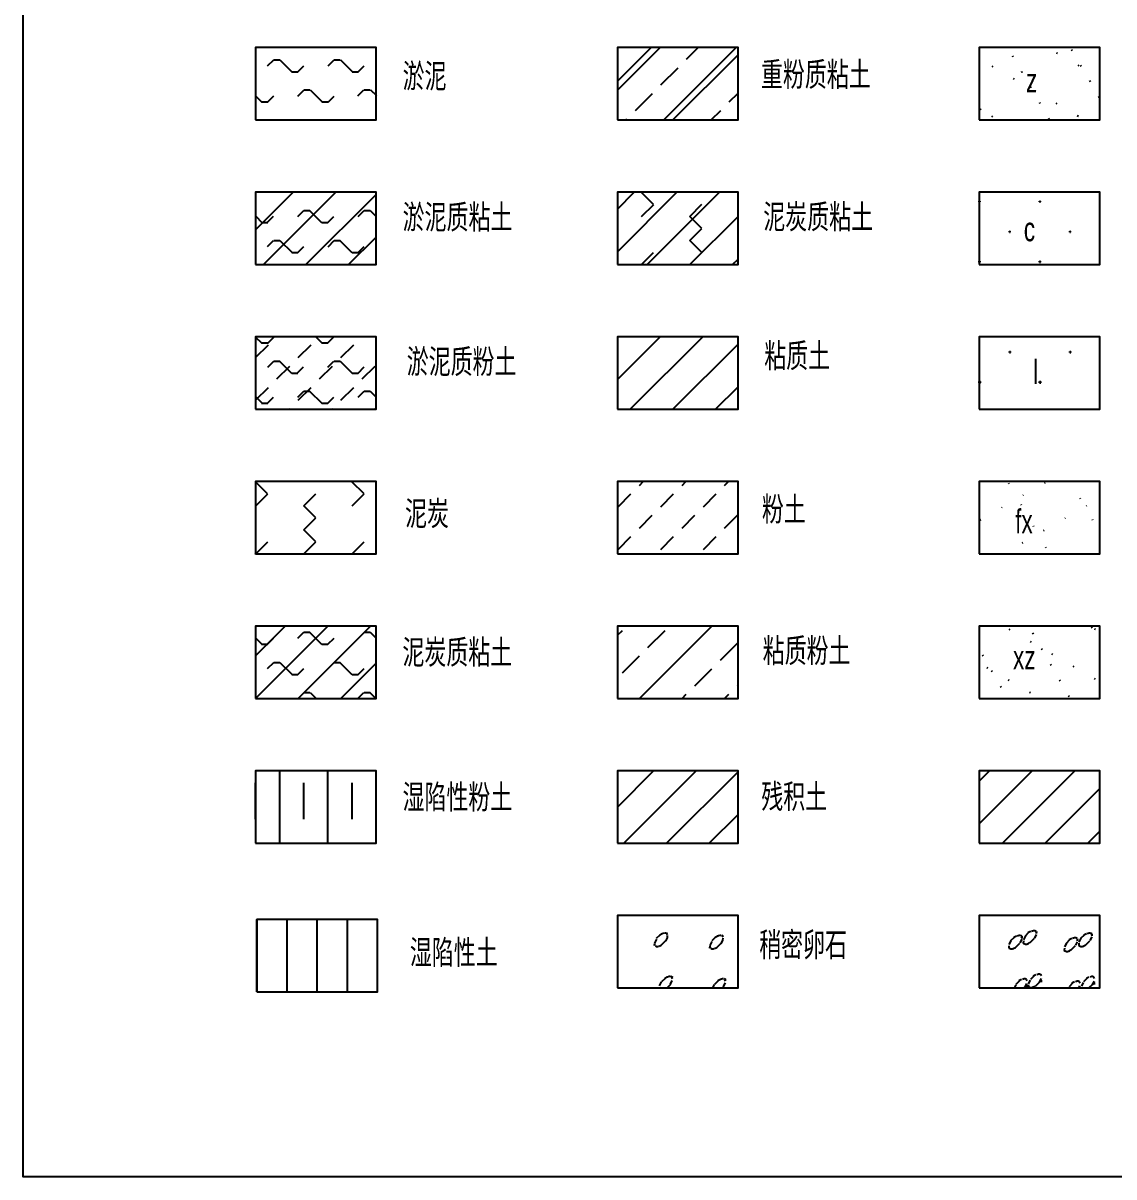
# Model space of a CAD drawing. Extents: x 0 to 0.361, y 0 to 0.383.
# Drawn here: x 0 to 0.1809, y 0 to 0.1914 of the extents above; entities that cross this region are included whole.
import ezdxf

# ---------------------------------------------------------------- set-up
doc = ezdxf.new("R2010")
doc.units = 0
doc.header["$MEASUREMENT"] = 0
doc.layers.get('0').update_dxf_attribs({"linetype": 'CONTINUOUS'})
doc.styles.add('LZ_FONTS_FS', font='hxm.ttf', dxfattribs={"width": 0.7})
pattern_1 = [(330, (0.0385515, 0.079361), (0.0036177, 0.00626604), [0.0002, -0.003896]), (300, (0.0385515, 0.079361), (0.00979423, 0.0010359), [0.0002, -0.002789])]
pattern_2 = [(45, (0.0385515, 0.079361), (-0.00353553, 0.00353553), []), (45, (0.0355515, 0.079361), (-0.00499924, 0.00499924), [0.00141, -0.00566]), (0, (0.0365515, 0.080361), (0.005, 0.005), [0.001, -0.009]), (315, (0.0375515, 0.080361), (0.01, -2e-08), [0.00282843, -0.00424264]), (0, (0.0395515, 0.078361), (0.005, 0.005), [0.001, -0.009]), (45, (0.0405515, 0.078361), (-0.005, 0.005), [0.0014142, -0.00565685])]

msp = doc.modelspace()

# ---------------------------------------------------------------- hatches: boundary and pattern name
h = msp.add_hatch()
h.set_pattern_fill('GKYN', color=256, scale=0.001, style=0, pattern_type=2)
h.set_pattern_definition([(45, (0.0355515, 0.079361), (-0.00499924, 0.00499924), [0.00141, -0.00566]), (0, (0.0365515, 0.080361), (0.005, 0.005), [0.001, -0.009]), (315, (0.0375515, 0.080361), (0.01, -2e-08), [0.00282843, -0.00424264]), (0, (0.0395515, 0.078361), (0.005, 0.005), [0.001, -0.009]), (45, (0.0405515, 0.078361), (-0.005, 0.005), [0.0014142, -0.00565685])])
h.paths.add_polyline_path([(0.05855, 0.18736), (0.03855, 0.18736), (0.03855, 0.17536), (0.05855, 0.17536)])
h = msp.add_hatch()
h.set_pattern_fill('GKZFZNT', color=256, scale=0.001, style=0, pattern_type=2)
h.set_pattern_definition([(45, (0.038552, 0.079361), (-0.0070711, 0.0070711), []), (45, (0.046373, 0.079361), (-0.0070711, 0.0070711), [0.004, -0.002]), (45, (0.040052, 0.079361), (-0.0070711, 0.0070711), [])])
h.paths.add_polyline_path([(0.11855, 0.18736), (0.09855, 0.18736), (0.09855, 0.17536), (0.11855, 0.17536)])
h = msp.add_hatch()
h.set_pattern_fill('GKXS', color=256, scale=0.001, style=0, pattern_type=2)
h.set_pattern_definition(pattern_1)
h.paths.add_polyline_path([(0.17855, 0.18736), (0.15855, 0.18736), (0.15855, 0.17536), (0.17855, 0.17536)])
h = msp.add_hatch()
h.set_pattern_fill('GKYNZNT', color=256, scale=0.001, style=0, pattern_type=2)
h.set_pattern_definition(pattern_2)
h.paths.add_polyline_path([(0.05855, 0.16336), (0.03855, 0.16336), (0.03855, 0.15136), (0.05855, 0.15136)])
h = msp.add_hatch()
h.set_pattern_fill('GKNTZNT', color=256, scale=0.001, style=0, pattern_type=2)
h.set_pattern_definition([(45, (0.0385515, 0.079361), (-0.00353553, 0.00353553), []), (45, (0.038552, 0.079361), (-0.008, 0.008), [0.0028284, -0.0084853]), (135, (0.040552, 0.081361), (-0.008, -0.008), [0.0028284, -0.0084853]), (45, (0.038552, 0.083361), (-0.008, 0.008), [0.0028284, -0.0084853]), (135, (0.040552, 0.085361), (-0.008, -0.008), [0.0028284, -0.0084853]), (45, (0.038552, 0.087361), (-0.008, 0.008), [0.0028284, -0.0084853])])
h.paths.add_polyline_path([(0.11855, 0.16336), (0.09855, 0.16336), (0.09855, 0.15136), (0.11855, 0.15136)])
h = msp.add_hatch()
h.set_pattern_fill('GKCS', color=256, scale=0.001, style=0, pattern_type=2)
h.set_pattern_definition([(90, (0.0385515, 0.081761), (-0.005, 0.005), [0.00015, -0.00985]), (0, (0.0385515, 0.081911), (0.005, 0.005), [0.00015, -0.00985]), (90, (0.0387015, 0.081761), (-0.005, 0.005), [0.00015, -0.00985]), (0, (0.0385515, 0.081761), (0.005, 0.005), [0.00015, -0.00985])])
h.paths.add_polyline_path([(0.17855, 0.16336), (0.15855, 0.16336), (0.15855, 0.15136), (0.17855, 0.15136)])
h = msp.add_hatch()
h.set_pattern_fill('GKYNZFT', color=256, scale=0.001, style=0, pattern_type=2)
h.set_pattern_definition([(45, (0.0385515, 0.079361), (-0.00353553, 0.00353553), [0.003, -0.002]), (45, (0.0355515, 0.079361), (-0.00499924, 0.00499924), [0.00141, -0.00566]), (0, (0.0365515, 0.080361), (0.005, 0.005), [0.001, -0.009]), (315, (0.0375515, 0.080361), (0.01, -2e-08), [0.0028284, -0.00424264]), (0, (0.0395515, 0.078361), (0.005, 0.005), [0.001, -0.009]), (45, (0.0405515, 0.078361), (-0.005, 0.005), [0.0014142, -0.00565685])])
h.paths.add_polyline_path([(0.05855, 0.13936), (0.03855, 0.13936), (0.03855, 0.12736), (0.05855, 0.12736)])
h = msp.add_hatch()
h.set_pattern_fill('GKNXT', color=256, scale=0.001, style=0, pattern_type=2)
h.set_pattern_definition([(45, (0.0385515, 0.079361), (-0.00353553, 0.00353553), [])])
h.paths.add_polyline_path([(0.11855, 0.13936), (0.09855, 0.13936), (0.09855, 0.12736), (0.11855, 0.12736)])
h = msp.add_hatch()
h.set_pattern_fill('GKLS', color=256, scale=0.001, style=0, pattern_type=2)
h.set_pattern_definition([(90, (0.0385515, 0.081761), (-0.005, 0.005), [0.0002, -0.0098]), (0, (0.0385515, 0.081961), (0.005, 0.005), [0.0002, -0.0098]), (90, (0.0387515, 0.081761), (-0.005, 0.005), [0.0002, -0.0098]), (0, (0.0385515, 0.081761), (0.005, 0.005), [0.0002, -0.0098])])
h.paths.add_polyline_path([(0.17855, 0.13936), (0.15855, 0.13936), (0.15855, 0.12736), (0.17855, 0.12736)])
h = msp.add_hatch()
h.set_pattern_fill('GKNT', color=256, scale=0.001, style=0, pattern_type=2)
h.set_pattern_definition([(45, (0.038552, 0.079361), (-0.008, 0.008), [0.0028284, -0.0084853]), (135, (0.040552, 0.081361), (-0.008, -0.008), [0.0028284, -0.0084853]), (45, (0.038552, 0.083361), (-0.008, 0.008), [0.0028284, -0.0084853]), (135, (0.040552, 0.085361), (-0.008, -0.008), [0.0028284, -0.0084853]), (45, (0.038552, 0.087361), (-0.008, 0.008), [0.0028284, -0.0084853])])
h.paths.add_polyline_path([(0.05855, 0.11536), (0.03855, 0.11536), (0.03855, 0.10336), (0.05855, 0.10336)])
h = msp.add_hatch()
h.set_pattern_fill('GKFT', color=256, scale=0.001, style=0, pattern_type=2)
h.set_pattern_definition([(45, (0.0385515, 0.079361), (-0.00353553, 0.00353553), [0.003, -0.002])])
h.paths.add_polyline_path([(0.11855, 0.11536), (0.09855, 0.11536), (0.09855, 0.10336), (0.11855, 0.10336)])
h = msp.add_hatch()
h.set_pattern_fill('GKFS', color=256, scale=0.001, style=0, pattern_type=2)
h.set_pattern_definition([(30, (0.0385515, 0.079361), (-0.0034373, 0.00595355), [0.0001, -0.004]), (300, (0.0385515, 0.079361), (0.00979423, 0.0010359), [0.0001, -0.003987])])
h.paths.add_polyline_path([(0.17855, 0.11536), (0.15855, 0.11536), (0.15855, 0.10336), (0.17855, 0.10336)])
h = msp.add_hatch()
h.set_pattern_fill('GKYNZNT', color=256, scale=0.001, style=0, pattern_type=2)
h.set_pattern_definition(pattern_2)
h.paths.add_polyline_path([(0.05855, 0.09136), (0.03855, 0.09136), (0.03855, 0.07936), (0.05855, 0.07936)])
h = msp.add_hatch()
h.set_pattern_fill('GKNZFT', color=256, scale=0.001, style=0, pattern_type=2)
h.set_pattern_definition([(45, (0.038552, 0.079361), (-0.0106066, 0.0106066), []), (45, (0.045623, 0.079361), (-0.0106066, 0.0106066), [0.004, -0.002]), (45, (0.052694, 0.079361), (-0.0106066, 0.0106066), [0.004, -0.002])])
h.paths.add_polyline_path([(0.11855, 0.09136), (0.09855, 0.09136), (0.09855, 0.07936), (0.11855, 0.07936)])
h = msp.add_hatch()
h.set_pattern_fill('GKXS', color=256, scale=0.001, style=0, pattern_type=2)
h.set_pattern_definition(pattern_1)
h.paths.add_polyline_path([(0.17855, 0.09136), (0.15855, 0.09136), (0.15855, 0.07936), (0.17855, 0.07936)])
h = msp.add_hatch()
h.set_pattern_fill('GKHTZFZN', color=256, scale=0.001, style=0, pattern_type=2)
h.set_pattern_definition([(90, (-0.2614485, -0.160639), (-0.008, 5e-19), []), (90, (-0.2574485, -0.160639), (-0.008, 5e-19), [0.006, -0.004])])
h.paths.add_polyline_path([(0.05855, 0.05536), (0.05855, 0.06736), (0.03855, 0.06736), (0.03855, 0.05536)])
h = msp.add_hatch()
h.set_pattern_fill('GKNXT', color=256, scale=0.001, style=0, pattern_type=2)
h.set_pattern_definition([(45, (-0.2014485, -0.040639), (-0.003535534, 0.003535534), [])])
h.paths.add_polyline_path([(0.09855, 0.06736), (0.09855, 0.05536), (0.11855, 0.05536), (0.11855, 0.06736)])
h = msp.add_hatch()
h.set_pattern_fill('GKNXT', color=256, scale=0.001, style=0, pattern_type=2)
h.set_pattern_definition([(45, (-0.1414485, -0.064639), (-0.003535534, 0.003535534), [])])
h.paths.add_polyline_path([(0.15855, 0.06736), (0.15855, 0.05536), (0.17855, 0.05536), (0.17855, 0.06736)])
h = msp.add_hatch()
h.set_pattern_fill('GKHTZNT', color=256, scale=0.001, style=0, pattern_type=2)
h.set_pattern_definition([(90, (-0.2612356, -0.161287), (-0.005, 0.005), [])])
h.paths.add_polyline_path([(0.03876, 0.04271), (0.03876, 0.03071), (0.05876, 0.03071), (0.05876, 0.04271)])
h = msp.add_hatch()
h.set_pattern_fill('GKSSLS', color=256, scale=0.001, style=0, pattern_type=2)
h.set_pattern_definition([(85.601, (0.0564396, 0.0921685), (1.3e-08, 0.019999994), [0.0003533, -0.260406]), (116.565, (0.056467, 0.092521), (7e-08, 0.02), [0.0002365, -0.0444846]), (153.435, (0.056361, 0.092732), (-0.02, -1e-07), [0.000242, -0.0444792]), (180, (0.056145, 0.09284), (-2e-18, -0.02), [0.0002163, -0.0197837]), (198.435, (0.055928, 0.0928404), (-0.02, -1e-08), [0.000342, -0.0629034]), (63.435, (0.056145, 0.0915785), (2e-08, 0.02), [0.0006596, -0.0440618]), (225, (0.055171, 0.092516), (-0.02, -4e-08), [0.000816, -0.0274684]), (264.289, (0.0542697, 0.09129), (-7.5e-08, 0.02), [0.0003623, -0.200614]), (296.565, (0.054234, 0.0909295), (1e-07, 0.02), [0.000242, -0.044479]), (333.435, (0.054342, 0.090713), (-0.02, -2e-07), [0.000242, -0.0444788]), (0.0008, (0.054558, 0.090605), (-3e-07, 0.02), [0.0002884, -0.0197116]), (18.4345, (0.0548466, 0.090605), (-0.02, -8e-09), [0.000228, -0.0630192]), (26.565, (0.055063, 0.090677), (-0.02, -1e-08), [0.000403, -0.0443186]), (243.435, (0.054594, 0.091939), (2e-11, 0.02), [0.0007256, -0.0439958]), (63.435, (0.047345, 0.0919785), (2e-08, 0.02), [0.0006596, -0.0440618]), (85.6011, (0.0476396, 0.0925685), (1.3e-08, 0.019999994), [0.0003533, -0.260406]), (116.565, (0.047667, 0.092921), (7e-08, 0.02), [0.0002365, -0.0444846]), (153.435, (0.047561, 0.093132), (-0.02, -1e-07), [0.000242, -0.0444792]), (180, (0.047345, 0.09324), (-2e-18, -0.02), [0.0002163, -0.0197837]), (198.435, (0.047128, 0.0932404), (-0.02, -1e-08), [0.000342, -0.0629034]), (206.565, (0.046804, 0.093132), (-0.02, 7e-08), [0.0004837, -0.0442374]), (26.565, (0.046263, 0.091077), (-0.02, -1e-08), [0.000403, -0.0443186]), (45, (0.046623, 0.091257), (-0.02, -1e-08), [0.0010198, -0.0272644]), (63.435, (0.050945, 0.0855785), (2e-08, 0.02), [0.0006596, -0.0440618]), (85.601, (0.0512396, 0.0861685), (1.3e-08, 0.019999994), [0.0003533, -0.260406]), (116.565, (0.051267, 0.086521), (7e-08, 0.02), [0.0002365, -0.0444846]), (153.435, (0.051161, 0.086732), (-0.02, -1e-07), [0.000242, -0.0444792]), (225, (0.049971, 0.086516), (-0.02, -4e-08), [0.000816, -0.0274684]), (243.435, (0.049394, 0.085939), (2e-11, 0.02), [0.0007256, -0.0439958]), (264.289, (0.0490697, 0.08529), (-7.5e-08, 0.02), [0.0003623, -0.200614]), (198.435, (0.050728, 0.0868404), (-0.02, -1e-08), [0.000342, -0.0629034]), (206.565, (0.050404, 0.086732), (-0.02, 7e-08), [0.0004837, -0.0442374]), (333.435, (0.049142, 0.084713), (-0.02, -2e-07), [0.000242, -0.0444788]), (0.0008, (0.049358, 0.084605), (-3e-07, 0.02), [0.0002884, -0.0197116]), (18.4345, (0.0496466, 0.084605), (-0.02, -8e-09), [0.000228, -0.0630192]), (26.565, (0.049863, 0.084677), (-0.02, -1e-08), [0.000403, -0.0443186]), (296.565, (0.049034, 0.0849295), (1e-07, 0.02), [0.000242, -0.044479]), (45, (0.050223, 0.084857), (-0.02, -1e-08), [0.0010198, -0.0272644]), (180, (0.050945, 0.08684), (-2e-18, -0.02), [0.0002163, -0.0197837]), (45, (0.055423, 0.090857), (-0.02, -1e-08), [0.0010198, -0.0272644]), (206.565, (0.055604, 0.092732), (-0.02, 7e-08), [0.0004837, -0.0442374]), (63.435, (0.055745, 0.0787785), (2e-08, 0.02), [0.0006596, -0.0440618]), (85.601, (0.0560396, 0.0793685), (1.3e-08, 0.019999994), [0.0003533, -0.260406]), (116.565, (0.056067, 0.079721), (7e-08, 0.02), [0.0002365, -0.0444846]), (153.435, (0.055961, 0.079932), (-0.02, -1e-07), [0.000242, -0.0444792]), (180, (0.055745, 0.08004), (-2e-18, -0.02), [0.0002163, -0.0197837]), (225, (0.054771, 0.079716), (-0.02, -4e-08), [0.000816, -0.0274684]), (243.435, (0.054194, 0.079139), (2e-11, 0.02), [0.0007256, -0.0439958]), (264.289, (0.0538697, 0.07849), (-7.5e-08, 0.02), [0.0003623, -0.200614]), (296.565, (0.053834, 0.0781295), (1e-07, 0.02), [0.000242, -0.044479]), (26.565, (0.054663, 0.077877), (-0.02, -1e-08), [0.000403, -0.0443186]), (206.565, (0.055204, 0.079932), (-0.02, 7e-08), [0.0004837, -0.0442374]), (0.0008, (0.054158, 0.077805), (-3e-07, 0.02), [0.0002884, -0.0197116]), (333.435, (0.053942, 0.077913), (-0.02, -2e-07), [0.000242, -0.0444788]), (18.4345, (0.0544466, 0.077805), (-0.02, -8e-09), [0.000228, -0.0630192]), (63.435, (0.046545, 0.0791785), (2e-08, 0.02), [0.0006596, -0.0440618]), (85.601, (0.0468396, 0.0797685), (1.3e-08, 0.019999994), [0.0003533, -0.260406]), (116.565, (0.046867, 0.080121), (7e-08, 0.02), [0.0002365, -0.0444846]), (153.435, (0.046761, 0.080332), (-0.02, -1e-07), [0.000242, -0.0444792]), (180, (0.046545, 0.08044), (-2e-18, -0.02), [0.0002163, -0.0197837]), (45, (0.055023, 0.078057), (-0.02, -1e-08), [0.0010198, -0.0272644]), (198.435, (0.055528, 0.0800404), (-0.02, -1e-08), [0.000342, -0.0629034]), (264.289, (0.0454697, 0.09169), (-7.5e-08, 0.019999998), [0.0003623, -0.200614]), (296.565, (0.045434, 0.0913295), (1e-07, 0.02), [0.000242, -0.044479]), (333.435, (0.045542, 0.091113), (-0.02, -2e-07), [0.000242, -0.0444788]), (0.0008, (0.045758, 0.091005), (-3e-07, 0.02), [0.0002884, -0.0197116]), (243.435, (0.045794, 0.092339), (2e-11, 0.02), [0.0007256, -0.0439958]), (26.565, (0.041463, 0.085077), (-0.02, -1e-08), [0.000403, -0.0443186]), (45, (0.041823, 0.085257), (-0.02, -1e-08), [0.0010198, -0.0272644]), (63.435, (0.042545, 0.0859785), (2e-08, 0.02), [0.0006596, -0.0440618]), (85.6011, (0.0428396, 0.0865685), (1.3e-08, 0.019999994), [0.0003533, -0.260406]), (116.565, (0.042867, 0.086921), (7e-08, 0.02), [0.0002365, -0.0444846]), (153.435, (0.042761, 0.087132), (-0.02, -1e-07), [0.000242, -0.0444792]), (180, (0.042545, 0.08724), (-2e-18, -0.02), [0.0002163, -0.0197837]), (198.435, (0.042328, 0.0872404), (-0.02, -1e-08), [0.000342, -0.0629034]), (206.565, (0.042004, 0.087132), (-0.02, 7e-08), [0.0004837, -0.0442374]), (243.435, (0.040994, 0.086339), (2e-11, 0.02), [0.0007256, -0.0439958]), (264.289, (0.0406697, 0.08569), (-7.5e-08, 0.019999998), [0.0003623, -0.200614]), (296.565, (0.040634, 0.0853295), (1e-07, 0.02), [0.000242, -0.044479]), (333.435, (0.040742, 0.085113), (-0.02, -2e-07), [0.000242, -0.0444788]), (0.0008, (0.040958, 0.085005), (-3e-07, 0.02), [0.0002884, -0.0197116]), (225, (0.041571, 0.086916), (-0.02, -4e-08), [0.000816, -0.0274684]), (18.4345, (0.0412466, 0.085005), (-0.02, -8e-09), [0.000228, -0.0630192]), (225, (0.045571, 0.080116), (-0.02, -4e-08), [0.000816, -0.0274684]), (243.435, (0.044994, 0.079539), (2e-11, 0.02), [0.0007256, -0.0439958]), (264.289, (0.0446697, 0.07889), (-7.5e-08, 0.02), [0.0003623, -0.200614]), (296.565, (0.044634, 0.0785295), (1e-07, 0.02), [0.000242, -0.044479]), (333.435, (0.044742, 0.078313), (-0.02, -2e-07), [0.000242, -0.0444788]), (0.0008, (0.044958, 0.078205), (-3e-07, 0.02), [0.0002884, -0.0197116]), (18.4345, (0.0452466, 0.078205), (-0.02, -8e-09), [0.000228, -0.0630192]), (26.565, (0.045463, 0.078277), (-0.02, -1e-08), [0.000403, -0.0443186]), (206.565, (0.046004, 0.080332), (-0.02, 7e-08), [0.0004837, -0.0442374]), (45, (0.045823, 0.078457), (-0.02, -1e-08), [0.0010198, -0.0272644]), (198.435, (0.046328, 0.0804404), (-0.02, -1e-08), [0.000342, -0.0629034]), (225, (0.046371, 0.092916), (-0.02, -4e-08), [0.000816, -0.0274684]), (18.4345, (0.0460466, 0.091005), (-0.02, -8e-09), [0.000228, -0.0630192])])
h.paths.add_polyline_path([(0.11855, 0.04336), (0.09855, 0.04336), (0.09855, 0.03136), (0.11855, 0.03136)])
h = msp.add_hatch()
h.set_pattern_fill('GKZMLS1', color=256, scale=0.001, style=0, pattern_type=2)
h.set_pattern_definition([(225, (0.056371, 0.092916), (-0.02, -4e-08), [0.0008158, -0.0274684]), (63.435, (0.057345, 0.0919785), (2e-08, 0.02), [0.0006596, -0.0440618]), (85.6011, (0.0576396, 0.0925685), (1.3e-08, 0.019999994), [0.0003533, -0.260406]), (116.565, (0.057667, 0.092921), (7e-08, 0.02), [0.0002365, -0.0444846]), (153.435, (0.057561, 0.093132), (-0.02, -1e-07), [0.0002419, -0.0444792]), (180, (0.057345, 0.09324), (-2e-18, -0.02), [0.0002163, -0.0197837]), (198.435, (0.057128, 0.0932404), (-0.02, -1e-08), [0.000342, -0.0629034]), (206.565, (0.056804, 0.093132), (-0.02, 7e-08), [0.0004837, -0.0442374]), (264.289, (0.0554697, 0.09169), (-7.5e-08, 0.019999998), [0.0003623, -0.200614]), (296.565, (0.055434, 0.0913295), (1e-07, 0.02), [0.0002419, -0.044479]), (333.435, (0.055542, 0.091113), (-0.02, -1.6e-07), [0.0002419, -0.0444788]), (0.0008, (0.055758, 0.091005), (-3e-07, 0.02), [0.0002884, -0.0197116]), (18.4345, (0.0560466, 0.091005), (-0.02, -8e-09), [0.000228, -0.0630192]), (26.565, (0.056263, 0.091077), (-0.02, -1e-08), [0.0004031, -0.0443186]), (243.435, (0.055794, 0.092339), (2e-11, 0.02), [0.0007256, -0.0439958]), (45, (0.056623, 0.091257), (-0.02, -1e-08), [0.0010198, -0.0272644]), (116.565, (0.055267, 0.092121), (7e-08, 0.02), [0.0002365, -0.0444846]), (153.435, (0.055161, 0.092332), (-0.02, -1e-07), [0.0002419, -0.0444792]), (180, (0.054945, 0.09244), (-2e-18, -0.02), [0.0002163, -0.0197837]), (198.435, (0.054728, 0.0924404), (-0.02, -1e-08), [0.000342, -0.0629034]), (206.565, (0.054404, 0.092332), (-0.02, 7e-08), [0.0004837, -0.0442374]), (333.435, (0.053142, 0.090313), (-0.02, -1.6e-07), [0.0002419, -0.0444788]), (0.0008, (0.053358, 0.090205), (-3e-07, 0.02), [0.0002884, -0.0197116]), (18.4345, (0.0536466, 0.090205), (-0.02, -8e-09), [0.000228, -0.0630192]), (26.565, (0.053863, 0.090277), (-0.02, -1e-08), [0.0004031, -0.0443186]), (45, (0.054223, 0.090457), (-0.02, -1e-08), [0.0010198, -0.0272644]), (63.435, (0.054945, 0.0911785), (2e-08, 0.02), [0.0006596, -0.0440618]), (264.289, (0.0530697, 0.09089), (-7.5e-08, 0.019999998), [0.0003623, -0.200614]), (243.435, (0.053394, 0.091539), (2e-11, 0.02), [0.0007256, -0.0439958]), (296.565, (0.053034, 0.0905295), (1e-07, 0.02), [0.0002419, -0.044479]), (225, (0.053971, 0.092116), (-0.02, -4e-08), [0.0008158, -0.0274684]), (85.6011, (0.0552396, 0.0917685), (1.3e-08, 0.019999994), [0.0003533, -0.260406]), (63.435, (0.048545, 0.0923785), (2e-08, 0.02), [0.0006596, -0.0440618]), (85.6011, (0.0488396, 0.0929685), (1.3e-08, 0.019999994), [0.0003533, -0.260406]), (116.565, (0.048867, 0.093321), (7e-08, 0.02), [0.0002365, -0.0444846]), (153.435, (0.048761, 0.093532), (-0.02, -1e-07), [0.0002419, -0.0444792]), (85.6011, (0.0464396, 0.0921685), (1.3e-08, 0.019999994), [0.0003533, -0.260406]), (116.565, (0.046467, 0.092521), (7e-08, 0.02), [0.0002365, -0.0444846]), (153.435, (0.046361, 0.092732), (-0.02, -1e-07), [0.0002419, -0.0444792]), (225, (0.047571, 0.093316), (-0.02, -4e-08), [0.0008158, -0.0274684]), (243.435, (0.046994, 0.092739), (2e-11, 0.02), [0.0007256, -0.0439958]), (198.435, (0.048328, 0.0936404), (-0.02, -1e-08), [0.000342, -0.0629034]), (206.565, (0.048004, 0.093532), (-0.02, 7e-08), [0.0004837, -0.0442374]), (180, (0.048545, 0.09364), (-2e-18, -0.02), [0.0002163, -0.0197837]), (296.565, (0.046634, 0.0917295), (1e-07, 0.02), [0.0002419, -0.044479]), (333.435, (0.046742, 0.091513), (-0.02, -1.6e-07), [0.0002419, -0.0444788]), (0.0008, (0.046958, 0.091405), (-3e-07, 0.02), [0.0002884, -0.0197116]), (18.4345, (0.0472466, 0.091405), (-0.02, -8e-09), [0.000228, -0.0630192]), (26.565, (0.047463, 0.091477), (-0.02, -1e-08), [0.0004031, -0.0443186]), (63.435, (0.046145, 0.0915785), (2e-08, 0.02), [0.0006596, -0.0440618]), (264.289, (0.0466697, 0.09209), (-7.5e-08, 0.019999998), [0.0003623, -0.200614]), (45, (0.047823, 0.091657), (-0.02, -1e-08), [0.0010198, -0.0272644]), (18.4345, (0.0508466, 0.085005), (-0.02, -8e-09), [0.000228, -0.0630192]), (26.565, (0.051063, 0.085077), (-0.02, -1e-08), [0.0004031, -0.0443186]), (45, (0.051423, 0.085257), (-0.02, -1e-08), [0.0010198, -0.0272644]), (63.435, (0.052145, 0.0859785), (2e-08, 0.02), [0.0006596, -0.0440618]), (85.6011, (0.0524396, 0.0865685), (1.3e-08, 0.019999994), [0.0003533, -0.260406]), (116.565, (0.052467, 0.086921), (7e-08, 0.02), [0.0002365, -0.0444846]), (153.435, (0.052361, 0.087132), (-0.02, -1e-07), [0.0002419, -0.0444792]), (180, (0.052145, 0.08724), (-2e-18, -0.02), [0.0002163, -0.0197837]), (198.435, (0.051928, 0.0872404), (-0.02, -1e-08), [0.000342, -0.0629034]), (206.565, (0.051604, 0.087132), (-0.02, 7e-08), [0.0004837, -0.0442374]), (243.435, (0.050594, 0.086339), (2e-11, 0.02), [0.0007256, -0.0439958]), (264.289, (0.0502697, 0.08569), (-7.5e-08, 0.019999998), [0.0003623, -0.200614]), (296.565, (0.050234, 0.0853295), (1e-07, 0.02), [0.0002419, -0.044479]), (333.435, (0.050342, 0.085113), (-0.02, -1.6e-07), [0.0002419, -0.0444788]), (63.435, (0.049745, 0.0851785), (2e-08, 0.02), [0.0006596, -0.0440618]), (85.6011, (0.0500396, 0.0857685), (1.3e-08, 0.019999994), [0.0003533, -0.260406]), (116.565, (0.050067, 0.086121), (7e-08, 0.02), [0.0002365, -0.0444846]), (153.435, (0.049961, 0.086332), (-0.02, -1e-07), [0.0002419, -0.0444792]), (180, (0.049745, 0.08644), (-2e-18, -0.02), [0.0002163, -0.0197837]), (198.435, (0.049528, 0.0864404), (-0.02, -1e-08), [0.000342, -0.0629034]), (206.565, (0.049204, 0.086332), (-0.02, 7e-08), [0.0004837, -0.0442374]), (243.435, (0.048194, 0.085539), (2e-11, 0.02), [0.0007256, -0.0439958]), (225, (0.048771, 0.086116), (-0.02, -4e-08), [0.0008158, -0.0274684]), (18.4345, (0.0484466, 0.084205), (-0.02, -8e-09), [0.000228, -0.0630192]), (26.565, (0.048663, 0.084277), (-0.02, -1e-08), [0.0004031, -0.0443186]), (296.565, (0.047834, 0.0845295), (1e-07, 0.02), [0.0002419, -0.044479]), (333.435, (0.047942, 0.084313), (-0.02, -1.6e-07), [0.0002419, -0.0444788]), (0.0008, (0.048158, 0.084205), (-3e-07, 0.02), [0.0002884, -0.0197116]), (264.289, (0.0478697, 0.08489), (-7.5e-08, 0.019999998), [0.0003623, -0.200614]), (45, (0.049023, 0.084457), (-0.02, -1e-08), [0.0010198, -0.0272644]), (225, (0.051171, 0.086916), (-0.02, -4e-08), [0.0008158, -0.0274684]), (0.0008, (0.050558, 0.085005), (-3e-07, 0.02), [0.0002884, -0.0197116]), (18.4345, (0.0556466, 0.078205), (-0.02, -8e-09), [0.000228, -0.0630192]), (26.565, (0.055863, 0.078277), (-0.02, -1e-08), [0.0004031, -0.0443186]), (45, (0.056223, 0.078457), (-0.02, -1e-08), [0.0010198, -0.0272644]), (63.435, (0.056945, 0.0791785), (2e-08, 0.02), [0.0006596, -0.0440618]), (85.6011, (0.0572396, 0.0797685), (1.3e-08, 0.019999994), [0.0003533, -0.260406]), (116.565, (0.057267, 0.080121), (7e-08, 0.02), [0.0002365, -0.0444846]), (153.435, (0.057161, 0.080332), (-0.02, -1e-07), [0.0002419, -0.0444792]), (180, (0.056945, 0.08044), (-2e-18, -0.02), [0.0002163, -0.0197837]), (198.435, (0.056728, 0.0804404), (-0.02, -1e-08), [0.000342, -0.0629034]), (206.565, (0.056404, 0.080332), (-0.02, 7e-08), [0.0004837, -0.0442374]), (243.435, (0.055394, 0.079539), (2e-11, 0.02), [0.0007256, -0.0439958]), (264.289, (0.0550697, 0.07889), (-7.5e-08, 0.019999998), [0.0003623, -0.200614]), (296.565, (0.055034, 0.0785295), (1e-07, 0.02), [0.0002419, -0.044479]), (333.435, (0.055142, 0.078313), (-0.02, -1.6e-07), [0.0002419, -0.0444788]), (63.435, (0.054545, 0.0783785), (2e-08, 0.02), [0.0006596, -0.0440618]), (85.6011, (0.0548396, 0.0789685), (1.3e-08, 0.019999994), [0.0003533, -0.260406]), (116.565, (0.054867, 0.079321), (7e-08, 0.02), [0.0002365, -0.0444846]), (153.435, (0.054761, 0.079532), (-0.02, -1e-07), [0.0002419, -0.0444792]), (180, (0.054545, 0.07964), (-2e-18, -0.02), [0.0002163, -0.0197837]), (198.435, (0.054328, 0.0796404), (-0.02, -1e-08), [0.000342, -0.0629034]), (206.565, (0.054004, 0.079532), (-0.02, 7e-08), [0.0004837, -0.0442374]), (243.435, (0.052994, 0.078739), (2e-11, 0.02), [0.0007256, -0.0439958]), (225, (0.053571, 0.079316), (-0.02, -4e-08), [0.0008158, -0.0274684]), (18.4345, (0.0532466, 0.077405), (-0.02, -8e-09), [0.000228, -0.0630192]), (26.565, (0.053463, 0.077477), (-0.02, -1e-08), [0.0004031, -0.0443186]), (296.565, (0.052634, 0.0777295), (1e-07, 0.02), [0.0002419, -0.044479]), (333.435, (0.052742, 0.077513), (-0.02, -1.6e-07), [0.0002419, -0.0444788]), (0.0008, (0.052958, 0.077405), (-3e-07, 0.02), [0.0002884, -0.0197116]), (264.289, (0.0526697, 0.07809), (-7.5e-08, 0.019999998), [0.0003623, -0.200614]), (45, (0.053823, 0.077657), (-0.02, -1e-08), [0.0010198, -0.0272644]), (225, (0.046771, 0.080516), (-0.02, -4e-08), [0.0008158, -0.0274684]), (0.0008, (0.046158, 0.078605), (-3e-07, 0.02), [0.0002884, -0.0197116]), (18.4345, (0.0464466, 0.078605), (-0.02, -8e-09), [0.000228, -0.0630192]), (26.565, (0.046663, 0.078677), (-0.02, -1e-08), [0.0004031, -0.0443186]), (45, (0.047023, 0.078857), (-0.02, -1e-08), [0.0010198, -0.0272644]), (63.435, (0.047745, 0.0795785), (2e-08, 0.02), [0.0006596, -0.0440618]), (85.6011, (0.0480396, 0.0801685), (1.3e-08, 0.019999994), [0.0003533, -0.260406]), (116.565, (0.048067, 0.080521), (7e-08, 0.02), [0.0002365, -0.0444846]), (153.435, (0.047961, 0.080732), (-0.02, -1e-07), [0.0002419, -0.0444792]), (180, (0.047745, 0.08084), (-2e-18, -0.02), [0.0002163, -0.0197837]), (198.435, (0.047528, 0.0808404), (-0.02, -1e-08), [0.000342, -0.0629034]), (206.565, (0.047204, 0.080732), (-0.02, 7e-08), [0.0004837, -0.0442374]), (225, (0.055971, 0.080116), (-0.02, -4e-08), [0.0008158, -0.0274684]), (0.0008, (0.055358, 0.078205), (-3e-07, 0.02), [0.0002884, -0.0197116]), (225, (0.045171, 0.092516), (-0.02, -4e-08), [0.0008158, -0.0274684]), (198.435, (0.045928, 0.0928404), (-0.02, -1e-08), [0.000342, -0.0629034]), (206.565, (0.045604, 0.092732), (-0.02, 7e-08), [0.0004837, -0.0442374]), (264.289, (0.0442697, 0.09129), (-7.5e-08, 0.019999998), [0.0003623, -0.200614]), (296.565, (0.044234, 0.0909295), (1e-07, 0.02), [0.0002419, -0.044479]), (333.435, (0.044342, 0.090713), (-0.02, -1.6e-07), [0.0002419, -0.0444788]), (0.0008, (0.044558, 0.090605), (-3e-07, 0.02), [0.0002884, -0.0197116]), (18.4345, (0.0448466, 0.090605), (-0.02, -8e-09), [0.000228, -0.0630192]), (26.565, (0.045063, 0.090677), (-0.02, -1e-08), [0.0004031, -0.0443186]), (243.435, (0.044594, 0.091939), (2e-11, 0.02), [0.0007256, -0.0439958]), (63.435, (0.043745, 0.0863785), (2e-08, 0.02), [0.0006596, -0.0440618]), (85.6011, (0.0440396, 0.0869685), (1.3e-08, 0.019999994), [0.0003533, -0.260406]), (116.565, (0.044067, 0.087321), (7e-08, 0.02), [0.0002365, -0.0444846]), (153.435, (0.043961, 0.087532), (-0.02, -1e-07), [0.0002419, -0.0444792]), (85.6011, (0.0416396, 0.0861685), (1.3e-08, 0.019999994), [0.0003533, -0.260406]), (116.565, (0.041667, 0.086521), (7e-08, 0.02), [0.0002365, -0.0444846]), (225, (0.042771, 0.087316), (-0.02, -4e-08), [0.0008158, -0.0274684]), (243.435, (0.042194, 0.086739), (2e-11, 0.02), [0.0007256, -0.0439958]), (264.289, (0.0418697, 0.08609), (-7.5e-08, 0.019999998), [0.0003623, -0.200614]), (296.565, (0.041834, 0.0857295), (1e-07, 0.02), [0.0002419, -0.044479]), (333.435, (0.041942, 0.085513), (-0.02, -1.6e-07), [0.0002419, -0.0444788]), (0.0008, (0.042158, 0.085405), (-3e-07, 0.02), [0.0002884, -0.0197116]), (18.4345, (0.0424466, 0.085405), (-0.02, -8e-09), [0.000228, -0.0630192]), (26.565, (0.042663, 0.085477), (-0.02, -1e-08), [0.0004031, -0.0443186]), (198.435, (0.043528, 0.0876404), (-0.02, -1e-08), [0.000342, -0.0629034]), (206.565, (0.043204, 0.087532), (-0.02, 7e-08), [0.0004837, -0.0442374]), (45, (0.043023, 0.085657), (-0.02, -1e-08), [0.0010198, -0.0272644]), (180, (0.043745, 0.08764), (-2e-18, -0.02), [0.0002163, -0.0197837]), (225, (0.040371, 0.086516), (-0.02, -4e-08), [0.0008158, -0.0274684]), (243.435, (0.039794, 0.085939), (2e-11, 0.02), [0.0007256, -0.0439958]), (264.289, (0.0394697, 0.08529), (-7.5e-08, 0.019999998), [0.0003623, -0.200614]), (180, (0.041345, 0.08684), (-2e-18, -0.02), [0.0002163, -0.0197837]), (198.435, (0.041128, 0.0868404), (-0.02, -1e-08), [0.000342, -0.0629034]), (206.565, (0.040804, 0.086732), (-0.02, 7e-08), [0.0004837, -0.0442374]), (333.435, (0.039542, 0.084713), (-0.02, -1.6e-07), [0.0002419, -0.0444788]), (0.0008, (0.039758, 0.084605), (-3e-07, 0.02), [0.0002884, -0.0197116]), (18.4345, (0.0400466, 0.084605), (-0.02, -8e-09), [0.000228, -0.0630192]), (26.565, (0.040263, 0.084677), (-0.02, -1e-08), [0.0004031, -0.0443186]), (296.565, (0.039434, 0.0849295), (1e-07, 0.02), [0.0002419, -0.044479]), (45, (0.040623, 0.084857), (-0.02, -1e-08), [0.0010198, -0.0272644]), (63.435, (0.041345, 0.0855785), (2e-08, 0.02), [0.0006596, -0.0440618]), (153.435, (0.041561, 0.086732), (-0.02, -1e-07), [0.0002419, -0.0444792]), (264.289, (0.0458697, 0.07929), (-7.5e-08, 0.019999998), [0.0003623, -0.200614]), (296.565, (0.045834, 0.0789295), (1e-07, 0.02), [0.0002419, -0.044479]), (225, (0.044371, 0.079716), (-0.02, -4e-08), [0.0008158, -0.0274684]), (26.565, (0.044263, 0.077877), (-0.02, -1e-08), [0.0004031, -0.0443186]), (45, (0.044623, 0.078057), (-0.02, -1e-08), [0.0010198, -0.0272644]), (63.435, (0.045345, 0.0787785), (2e-08, 0.02), [0.0006596, -0.0440618]), (85.6011, (0.0456396, 0.0793685), (1.3e-08, 0.019999994), [0.0003533, -0.260406]), (116.565, (0.045667, 0.079721), (7e-08, 0.02), [0.0002365, -0.0444846]), (153.435, (0.045561, 0.079932), (-0.02, -1e-07), [0.0002419, -0.0444792]), (180, (0.045345, 0.08004), (-2e-18, -0.02), [0.0002163, -0.0197837]), (198.435, (0.045128, 0.0800404), (-0.02, -1e-08), [0.000342, -0.0629034]), (206.565, (0.044804, 0.079932), (-0.02, 7e-08), [0.0004837, -0.0442374]), (264.289, (0.0434697, 0.07849), (-7.5e-08, 0.019999998), [0.0003623, -0.200614]), (296.565, (0.043434, 0.0781295), (1e-07, 0.02), [0.0002419, -0.044479]), (243.435, (0.043794, 0.079139), (2e-11, 0.02), [0.0007256, -0.0439958]), (0.0008, (0.043758, 0.077805), (-3e-07, 0.02), [0.0002884, -0.0197116]), (333.435, (0.043542, 0.077913), (-0.02, -1.6e-07), [0.0002419, -0.0444788]), (18.4345, (0.0440466, 0.077805), (-0.02, -8e-09), [0.000228, -0.0630192]), (45, (0.045423, 0.090857), (-0.02, -1e-08), [0.0010198, -0.0272644]), (180, (0.046145, 0.09284), (-2e-18, -0.02), [0.0002163, -0.0197837]), (243.435, (0.046194, 0.079939), (2e-11, 0.02), [0.0007256, -0.0439958]), (333.435, (0.045942, 0.078713), (-0.02, -1.6e-07), [0.0002419, -0.0444788])])
h.paths.add_polyline_path([(0.17855, 0.04336), (0.15855, 0.04336), (0.15855, 0.03136), (0.17855, 0.03136)])

# ---------------------------------------------------------------- linework, layer by layer
for points in [[(0, 0.38287), (0.36127, 0.38287), (0.36127, 0), (0, 0)], [(0.03855, 0.17536), (0.05855, 0.17536), (0.05855, 0.18736), (0.03855, 0.18736)], [(0.09855, 0.17536), (0.11855, 0.17536), (0.11855, 0.18736), (0.09855, 0.18736)], [(0.15855, 0.17536), (0.17855, 0.17536), (0.17855, 0.18736), (0.15855, 0.18736)], [(0.03855, 0.15136), (0.05855, 0.15136), (0.05855, 0.16336), (0.03855, 0.16336)], [(0.09855, 0.15136), (0.11855, 0.15136), (0.11855, 0.16336), (0.09855, 0.16336)], [(0.15855, 0.15136), (0.17855, 0.15136), (0.17855, 0.16336), (0.15855, 0.16336)], [(0.03855, 0.12736), (0.05855, 0.12736), (0.05855, 0.13936), (0.03855, 0.13936)], [(0.09855, 0.12736), (0.11855, 0.12736), (0.11855, 0.13936), (0.09855, 0.13936)], [(0.15855, 0.12736), (0.17855, 0.12736), (0.17855, 0.13936), (0.15855, 0.13936)], [(0.03855, 0.10336), (0.05855, 0.10336), (0.05855, 0.11536), (0.03855, 0.11536)], [(0.09855, 0.10336), (0.11855, 0.10336), (0.11855, 0.11536), (0.09855, 0.11536)], [(0.15855, 0.10336), (0.17855, 0.10336), (0.17855, 0.11536), (0.15855, 0.11536)], [(0.03855, 0.07936), (0.05855, 0.07936), (0.05855, 0.09136), (0.03855, 0.09136)], [(0.09855, 0.07936), (0.11855, 0.07936), (0.11855, 0.09136), (0.09855, 0.09136)], [(0.15855, 0.07936), (0.17855, 0.07936), (0.17855, 0.09136), (0.15855, 0.09136)], [(0.03855, 0.05536), (0.05855, 0.05536), (0.05855, 0.06736), (0.03855, 0.06736)], [(0.09855, 0.05536), (0.11855, 0.05536), (0.11855, 0.06736), (0.09855, 0.06736)], [(0.15855, 0.05536), (0.17855, 0.05536), (0.17855, 0.06736), (0.15855, 0.06736)], [(0.03876, 0.03071), (0.05876, 0.03071), (0.05876, 0.04271), (0.03876, 0.04271)], [(0.09855, 0.03136), (0.11855, 0.03136), (0.11855, 0.04336), (0.09855, 0.04336)], [(0.15855, 0.03136), (0.17855, 0.03136), (0.17855, 0.04336), (0.15855, 0.04336)]]:
    msp.add_lwpolyline(points, close=True)

# ---------------------------------------------------------------- texts
at = {"style": 'LZ_FONTS_FS', "width": 0.7}
for s, p in [('z', (0.1663, 0.17994)), ('c', (0.16594, 0.15524)), ('l', (0.16751, 0.13154)), ('fx', (0.16451, 0.10676)), ('xz', (0.16415, 0.08421))]:
    msp.add_text(s, height=0.004, dxfattribs=at).set_placement(p)
at = {"char_height": 0.004, "attachment_point": 1, "style": 'LZ_FONTS_FS'}
for s, insert, width in [('\\fTxt|b0|i0|c134|p2;淤泥', (0.06294, 0.18467), 0.0177), ('\\fTxt|b0|i0|c134|p2;重粉质粘土', (0.12235, 0.18494), 0.0382174), ('\\fTxt|b0|i0|c134|p2;淤泥质粘土', (0.06294, 0.16127), 0.0313847), ('\\fTxt|b0|i0|c134|p2;泥炭质粘土', (0.12274, 0.16132), 0.0341), ('\\fTxt|b0|i0|c134|p2;淤泥质粉土', (0.06362, 0.1373), 0.0313847), ('\\fTxt|b0|i0|c134|p2;粘质土', (0.1229, 0.13828), 0.0286), ('\\fTxt|b0|i0|c134|p2;粉土', (0.12251, 0.11281), 0.0239), ('\\fTxt|b0|i0|c134|p2;泥炭', (0.06334, 0.11209), 0.0221), ('\\fTxt|b0|i0|c134|p2;泥炭质粘土', (0.0629, 0.08908), 0.0384), ('\\fTxt|b0|i0|c134|p2;粘质粉土', (0.12265, 0.08934), 0.0255), ('\\fTxt|b0|i0|c134|p2;湿陷性粉土', (0.06292, 0.06505), 0.0369), ('\\fTxt|b0|i0|c134|p2;残积土', (0.1224, 0.06513), 0.0271), ('\\fTxt|b0|i0|c134|p2;稍密卵石', (0.12206, 0.04056), 0.0289), ('\\fTxt|b0|i0|c134|p2;湿陷性土', (0.06414, 0.03927), 0.0354422)]:
    msp.add_mtext(s, dxfattribs=dict(at, insert=insert, width=width))

doc.saveas('drawing.dxf')
